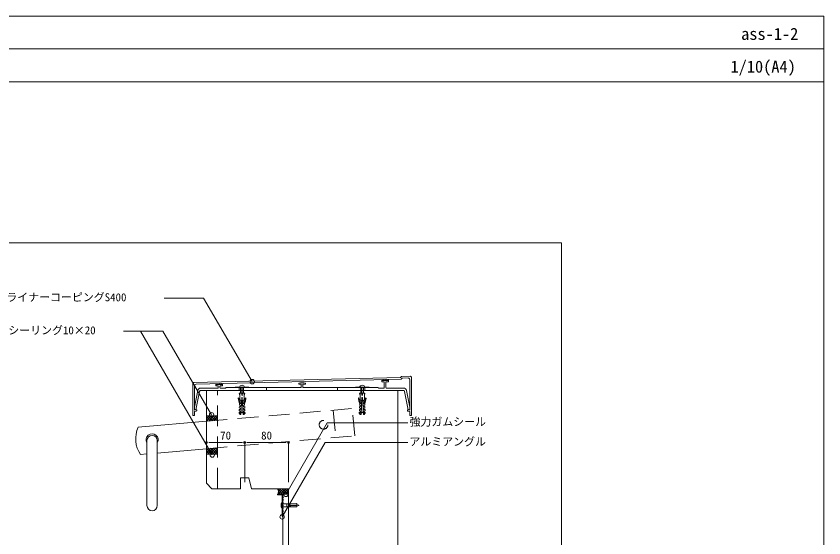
# Model space of a CAD drawing. Units: millimetres, scale not verified. Extents: x -1380 to 1380, y -955 to 955.
# Drawn here: x -98 to 1380, y 0 to 955 of the extents above; entities that cross this region are included whole.
import ezdxf
from ezdxf.enums import TextEntityAlignment as Align

# ---------------------------------------------------------------- set-up
doc = ezdxf.new("R2010")
doc.units = ezdxf.units.MM
doc.header["$LTSCALE"] = 3
doc.linetypes.add('USER1', pattern=[19.05, 12.7, -6.35])
doc.linetypes.add('USER3', pattern=[3, 2.1, -0.9])
for name, color, linetype, lineweight in [('0-0_0', 7, 'Continuous', 9), ('0-1_HATCH', 9, 'Continuous', 18), ('0-3_KUTAI', 3, 'Continuous', 18), ('0-4_BOUSUI', 1, 'Continuous', 18), ('0-5_MOJI', 7, 'Continuous', 18), ('0-6_sunpo', 7, 'Continuous', 18), ('0-7_KANAMONO_SCREW', 4, 'Continuous', 18), ('0-A_KANAMONO', 4, 'Continuous', 18), ('0-B_WAKU', 7, 'Continuous', 18), ('0-C_KASAGI', 150, 'Continuous', 18)]:
    doc.layers.add(name, color=color, linetype=linetype, lineweight=lineweight)
doc.styles.add('ＭＳ ゴシック', font='')
doc.styles.get('ＭＳ ゴシック').set_extended_font_data('MS Gothic')

# ---------------------------------------------------------------- blocks, each defined once
blk = doc.blocks.new('_DOT')
at = {"layer": '0-0_0'}
for p, q in [((-0.5, 0), (-1, 0)), ((0.25, 0), (-0.25, 0))]:
    blk.add_line(p, q, dxfattribs=at)
blk.add_circle((0, 0), 0.25, dxfattribs=at)

msp = doc.modelspace()

# ---------------------------------------------------------------- linework, layer by layer
at = {"layer": '0-0_0', "lineweight": 18}
msp.add_line((-1380.02, 894.987), (1379.98, 894.987), dxfattribs=at)
msp.add_lwpolyline([(899.98, -660.013), (-900.02, -660.013), (-900.02, 539.987), (899.98, 539.987)], close=True, dxfattribs=at)
at = {"layer": '0-1_HATCH'}
for p, q in [((249.98, 223.095), (250.218, 223.333)), ((249.98, 218.605), (254.708, 223.333)), ((249.98, 214.114), (259.198, 223.333)), ((261.45, 214.336), (252.453, 223.333)), ((254.043, 213.688), (263.688, 223.333)), ((265.579, 214.697), (256.943, 223.333)), ((258.964, 214.119), (268.178, 223.333)), ((269.708, 215.059), (261.434, 223.333)), ((269.98, 219.277), (265.924, 223.333)), ((257.321, 213.975), (249.98, 221.316)), ((253.192, 213.614), (249.98, 216.826)), ((263.885, 214.549), (269.98, 220.644)), ((268.805, 214.98), (269.98, 216.154)), ((249.98, 155.743), (258.088, 163.851)), ((249.98, 160.233), (253.167, 163.421)), ((259.783, 153.142), (249.98, 162.945)), ((251.869, 153.142), (263.008, 164.282)), ((264.273, 153.142), (253.927, 163.487)), ((256.359, 153.142), (267.929, 164.712)), ((268.763, 153.142), (258.056, 163.848)), ((269.98, 156.415), (262.185, 164.21)), ((269.98, 160.905), (266.314, 164.571)), ((255.292, 153.142), (249.98, 158.455)), ((250.802, 153.142), (249.98, 153.964)), ((260.849, 153.142), (269.98, 162.272)), ((265.339, 153.142), (269.98, 157.782)), ((269.829, 153.142), (269.98, 153.292)), ((380.652, 88.882), (381.758, 89.987)), ((380.738, 79.987), (390.738, 89.987)), ((381.516, 85.255), (386.248, 89.987)), ((393.762, 79.987), (383.762, 89.987)), ((385.228, 79.987), (395.228, 89.987)), ((398.252, 79.987), (388.252, 89.987)), ((389.718, 79.987), (399.718, 89.987)), ((399.98, 82.75), (392.743, 89.987)), ((399.98, 87.24), (397.233, 89.987)), ((380.292, 79.987), (380.284, 79.995)), ((389.272, 79.987), (380.85, 88.409)), ((384.782, 79.987), (381.419, 83.35)), ((394.208, 79.987), (399.98, 85.758)), ((398.698, 79.987), (399.98, 81.268))]:
    msp.add_line(p, q, dxfattribs=at)
at = {"layer": '0-3_KUTAI'}
for p, q in [((599.98, 269.987), (249.98, 269.987)), ((249.98, 99.987), (249.98, 269.987)), ((599.98, 269.987), (599.98, -660.013)), ((399.98, 89.987), (332.48, 89.987)), ((399.98, -310.013), (399.98, 89.987))]:
    msp.add_line(p, q, dxfattribs=at)
at = {"layer": '0-3_KUTAI', "linetype": 'USER1'}
msp.add_line((269.98, 89.987), (269.98, 269.987), dxfattribs=at)
at = {"layer": '0-3_KUTAI'}
for points in [[(312.48, 89.987), (312.48, 109.987), (327.48, 109.987), (332.48, 89.987)], [(312.48, 89.987), (259.98, 89.987), (249.98, 99.987)]]:
    msp.add_lwpolyline(points, dxfattribs=at)
at = {"layer": '0-4_BOUSUI'}
for p, q in [((269.98, 223.333), (249.98, 223.333)), ((269.98, 153.142), (249.98, 153.142)), ((389.98, 79.987), (399.98, 79.987))]:
    msp.add_line(p, q, dxfattribs=at)
msp.add_lwpolyline([(31.961, -345.704), (77.78, -340.205), (194.578, -301.273), (232.837, -263.013), (346.34, -263.013), (389.98, -219.373), (389.98, 40.287)], dxfattribs=at)
msp.add_arc((371.583, 84.806), 9.942, 331.00453, 31.40302, dxfattribs=at)
at = {"layer": '0-5_MOJI'}
for p, q in [((244.531, 438.629), (172.479, 438.629)), ((333.624, 285.908), (244.531, 438.629)), ((170.185, 378.159), (98.133, 378.159)), ((260.555, 151.65), (128.861, 378.159)), ((259.278, 225.438), (170.185, 378.159))]:
    msp.add_line(p, q, dxfattribs=at)
for points in [[(618.673, 210.659), (471.005, 210.659), (395.241, 79.433)], [(618.456, 174.317), (466.952, 174.317), (388.42, 38.294)]]:
    msp.add_lwpolyline(points, dxfattribs=at)
for centre in [(333.624, 285.908), (259.278, 225.438), (260.555, 151.65), (395.241, 79.433), (388.42, 38.294)]:
    msp.add_circle(centre, 4, dxfattribs=at)
at = {"layer": '0-6_sunpo'}
for p, q in [((249.98, 104.987), (249.98, 174.589)), ((257.98, 174.589), (311.98, 174.589)), ((319.98, 102.058), (319.98, 174.589)), ((319.98, 102.058), (319.98, 174.589)), ((327.98, 174.589), (391.98, 174.589)), ((399.98, 102.058), (399.98, 174.589))]:
    msp.add_line(p, q, dxfattribs=at)
at = {"layer": '0-7_KANAMONO_SCREW'}
for p, q in [((312.472, 275.978), (312.472, 264.922)), ((313.472, 275.978), (313.472, 264.922)), ((316.472, 275.978), (316.472, 264.922)), ((317.472, 275.978), (317.472, 264.922)), ((532.472, 275.978), (532.472, 264.922)), ((533.472, 275.978), (533.472, 264.922)), ((536.472, 275.978), (536.472, 264.922)), ((537.472, 275.978), (537.472, 264.922)), ((310.98, 259.922), (310.98, 264.922)), ((313.98, 264.922), (314.98, 259.922)), ((314.98, 259.922), (314.98, 264.922)), ((315.98, 264.922), (314.98, 259.922)), ((318.98, 259.922), (318.98, 264.922)), ((530.98, 259.922), (530.98, 264.922)), ((533.98, 264.922), (534.98, 259.922)), ((534.98, 259.922), (534.98, 264.922)), ((535.98, 264.922), (534.98, 259.922)), ((538.98, 259.922), (538.98, 264.922)), ((309.467, 228.145), (312.962, 227.962)), ((320.492, 228.145), (316.997, 227.962)), ((529.467, 228.145), (532.962, 227.962)), ((540.492, 228.145), (536.997, 227.962)), ((386.696, 63.079), (386.488, 62.037)), ((386.488, 57.037), (386.488, 62.037)), ((386.696, 55.995), (386.696, 63.079)), ((386.696, 63.079), (387.113, 63.079)), ((387.113, 64.12), (387.113, 54.954)), ((388.78, 64.12), (387.113, 64.12)), ((388.78, 64.12), (388.78, 62.87)), ((388.78, 62.87), (388.78, 56.204)), ((389.613, 62.037), (401.435, 62.037)), ((397.269, 62.037), (397.269, 57.037)), ((399.769, 62.037), (399.769, 57.037)), ((401.445, 61.829), (401.435, 62.037)), ((401.435, 59.745), (415.602, 60.37)), ((401.435, 59.745), (401.435, 59.329)), ((401.435, 59.329), (415.602, 58.704)), ((401.445, 61.829), (404.359, 61.957)), ((401.644, 62.046), (404.141, 62.156)), ((401.653, 61.838), (401.644, 62.046)), ((402.173, 59.778), (402.054, 59.301)), ((403.437, 59.834), (403.29, 59.247)), ((404.15, 61.948), (404.141, 62.156)), ((404.349, 62.165), (414.454, 62.611)), ((404.359, 61.957), (404.349, 62.165)), ((404.701, 59.889), (404.527, 59.192)), ((405.965, 59.945), (405.763, 59.138)), ((407.229, 60.001), (406.999, 59.083)), ((408.493, 60.057), (408.236, 59.029)), ((409.757, 60.112), (409.472, 58.974)), ((411.021, 60.168), (410.708, 58.919)), ((412.285, 60.224), (411.945, 58.865)), ((413.549, 60.28), (413.181, 58.81)), ((414.812, 60.335), (414.418, 58.756)), ((415.602, 61.131), (418.522, 59.922)), ((416.2, 60.884), (415.602, 58.494)), ((415.602, 57.942), (418.522, 59.152)), ((386.488, 57.037), (386.696, 55.995)), ((387.113, 55.995), (386.696, 55.995)), ((387.113, 54.954), (388.78, 54.954)), ((388.78, 56.204), (388.78, 54.954)), ((389.613, 57.037), (401.435, 57.037)), ((401.445, 57.245), (401.435, 57.037)), ((401.445, 57.245), (404.359, 57.117)), ((401.653, 57.236), (401.644, 57.028)), ((401.644, 57.028), (404.141, 56.918)), ((404.15, 57.126), (404.141, 56.918)), ((404.359, 57.117), (404.349, 56.908)), ((404.349, 56.908), (414.454, 56.463)), ((415.602, 57.037), (414.454, 56.463)), ((415.602, 58.704), (415.602, 57.037))]:
    msp.add_line(p, q, dxfattribs=at)
for points in [[(327.48, 275.987), (302.48, 275.987), (302.48, 274.987), (327.48, 274.987)], [(547.48, 275.987), (522.48, 275.987), (522.48, 274.987), (547.48, 274.987)]]:
    msp.add_lwpolyline(points, close=True, dxfattribs=at)
for points in [[(310.356, 245.122), (308.86, 250.122), (307.969, 255.464)], [(308.956, 255.628), (309.873, 250.122), (311.419, 245.066)], [(320.231, 233.138), (318.286, 232.035), (318.391, 230.037), (320.388, 230.142), (320.492, 228.145), (318.6, 226.043), (317.102, 225.964), (315.48, 256.922), (314.98, 256.922), (314.48, 256.922), (312.857, 225.964), (311.359, 226.043), (309.467, 228.145), (309.571, 230.142), (311.569, 230.037), (311.673, 232.035), (309.728, 233.138), (309.833, 235.135), (311.83, 235.031), (311.935, 237.028), (309.99, 238.131), (310.095, 240.128), (312.092, 240.024), (312.197, 242.021), (310.252, 243.124), (310.356, 245.122), (312.354, 245.017), (312.458, 247.014), (310.513, 248.117), (310.618, 250.115), (312.615, 250.01), (312.72, 252.007), (310.98, 252.922), (310.98, 256.922), (310.98, 259.922), (309.98, 264.922), (314.98, 264.922), (319.98, 264.922), (318.98, 259.922), (318.98, 256.922)], [(318.98, 256.922), (318.98, 252.922), (317.239, 252.007), (317.344, 250.01), (319.341, 250.115), (319.446, 248.117), (317.501, 247.014), (317.605, 245.017), (319.603, 245.122), (319.707, 243.124), (317.763, 242.021), (317.867, 240.024), (319.864, 240.128), (319.969, 238.131), (318.024, 237.028), (318.129, 235.031), (320.126, 235.135), (320.231, 233.138)], [(321.004, 255.628), (320.086, 250.122), (318.54, 245.066)], [(319.603, 245.122), (321.1, 250.122), (321.99, 255.464)], [(530.356, 245.122), (528.86, 250.122), (527.969, 255.464)], [(528.956, 255.628), (529.873, 250.122), (531.419, 245.066)], [(540.231, 233.138), (538.286, 232.035), (538.391, 230.037), (540.388, 230.142), (540.492, 228.145), (538.6, 226.043), (537.102, 225.964), (535.48, 256.922), (534.98, 256.922), (534.48, 256.922), (532.857, 225.964), (531.359, 226.043), (529.467, 228.145), (529.571, 230.142), (531.569, 230.037), (531.673, 232.035), (529.728, 233.138), (529.833, 235.135), (531.83, 235.031), (531.935, 237.028), (529.99, 238.131), (530.095, 240.128), (532.092, 240.024), (532.197, 242.021), (530.252, 243.124), (530.356, 245.122), (532.354, 245.017), (532.458, 247.014), (530.513, 248.117), (530.618, 250.115), (532.615, 250.01), (532.72, 252.007), (530.98, 252.922), (530.98, 256.922), (530.98, 259.922), (529.98, 264.922), (534.98, 264.922), (539.98, 264.922), (538.98, 259.922), (538.98, 256.922)], [(538.98, 256.922), (538.98, 252.922), (537.239, 252.007), (537.344, 250.01), (539.341, 250.115), (539.446, 248.117), (537.501, 247.014), (537.605, 245.017), (539.603, 245.122), (539.707, 243.124), (537.763, 242.021), (537.867, 240.024), (539.864, 240.128), (539.969, 238.131), (538.024, 237.028), (538.129, 235.031), (540.126, 235.135), (540.231, 233.138)], [(541.004, 255.628), (540.086, 250.122), (538.54, 245.066)], [(539.603, 245.122), (541.1, 250.122), (541.99, 255.464)], [(313.11, 230.791), (314.98, 228.981), (316.849, 230.791)], [(533.11, 230.791), (534.98, 228.981), (536.849, 230.791)], [(415.602, 60.37), (415.602, 62.037), (414.454, 62.611)]]:
    msp.add_lwpolyline(points, dxfattribs=at)
for centre, radius, start, end in [((313.477, 275.858), 3, 128.61458, 177.54109), ((314.98, 273.987), 5.4, 51.3178, 128.6822), ((316.482, 275.858), 3, 2.45891, 51.38542), ((533.477, 275.858), 3, 128.61458, 177.54109), ((534.98, 273.987), 5.4, 51.3178, 128.6822), ((536.482, 275.858), 3, 2.45891, 51.38542), ((308.462, 255.546), 0.5, 9.46232, 189.46231), ((321.497, 255.546), 0.5, 350.53769, 170.53768), ((528.462, 255.546), 0.5, 9.46232, 189.46231), ((541.497, 255.546), 0.5, 350.53769, 170.53768), ((389.613, 62.87), 0.833, 180, 270), ((418.363, 59.537), 0.417, 292.5, 67.5), ((389.613, 56.204), 0.833, 90, 180)]:
    msp.add_arc(centre, radius, start, end, dxfattribs=at)
at = {"layer": '0-A_KANAMONO', "linetype": 'USER1'}
for p, q in [((249.98, 213.333), (516.849, 236.681)), ((521.207, 186.871), (516.849, 236.681)), ((481.982, 233.63), (486.34, 183.821)), ((249.98, 163.142), (521.207, 186.871))]:
    msp.add_line(p, q, dxfattribs=at)
at = {"layer": '0-A_KANAMONO'}
for p, q in [((249.98, 213.333), (125.045, 202.402)), ((140.936, 59.028), (140.936, 178.028)), ((159.936, 178.028), (159.936, 59.028)), ((249.98, 163.142), (159.936, 155.264)), ((140.936, 153.602), (129.402, 152.593)), ((379.98, 79.087), (379.98, 79.687)), ((389.68, 39.987), (389.08, 39.987))]:
    msp.add_line(p, q, dxfattribs=at)
for points in [[(380.28, 79.987), (389.98, 79.987), (390.78, 79.237), (389.98, 78.487), (389.98, 74.987), (390.78, 74.237), (389.98, 73.487), (389.98, 69.987), (390.78, 69.237), (389.98, 68.487), (389.98, 64.987), (390.78, 64.237), (389.98, 63.487), (389.98, 59.987), (390.78, 59.237)], [(388.78, 40.287), (388.78, 78.787), (380.28, 78.787)], [(390.78, 59.237), (389.98, 58.487), (389.98, 54.987), (390.78, 54.237), (389.98, 53.487), (389.98, 49.987), (390.78, 49.237), (389.98, 48.487), (389.98, 44.987), (390.78, 44.237), (389.98, 43.487), (389.98, 40.287)]]:
    msp.add_lwpolyline(points, dxfattribs=at)
at = {"layer": '0-A_KANAMONO', "linetype": 'USER1'}
msp.add_circle((464.237, 206.982), 8, dxfattribs=at)
at = {"layer": '0-A_KANAMONO'}
for centre, radius, start, end in [((170.36, 181.271), 50, 155, 215), ((150.436, 179.528), 11, 329.72736, 210.27264), ((150.436, 178.028), 9.5, 360, 180), ((380.28, 79.687), 0.3, 90, 180), ((380.28, 79.087), 0.3, 180, 270), ((150.436, 59.028), 9.5, 180, 0), ((389.08, 40.287), 0.3, 180, 270), ((389.68, 40.287), 0.3, 270, 0)]:
    msp.add_arc(centre, radius, start, end, dxfattribs=at)
at = {"layer": '0-B_WAKU'}
for points in [[(1379.98, 834.987), (-1380.02, 834.987), (-1380.02, 954.987), (1379.98, 954.987)], [(-1380.02, -955.013), (1379.98, -955.013), (1379.98, 954.987), (-1380.02, 954.987)]]:
    msp.add_lwpolyline(points, close=True, dxfattribs=at)
at = {"layer": '0-C_KASAGI'}
for p, q in [((266.98, 279.952), (266.98, 282.094)), ((268.049, 280.193), (266.98, 281.262)), ((268.998, 280.366), (267.263, 282.101)), ((269.982, 280.505), (268.359, 282.128)), ((271.001, 280.608), (269.455, 282.154)), ((272.062, 280.67), (270.55, 282.181)), ((273.168, 280.686), (271.646, 282.208)), ((274.326, 280.651), (272.741, 282.235)), ((275.544, 280.556), (273.837, 282.262)), ((276.833, 280.388), (274.933, 282.289)), ((278.211, 280.133), (276.028, 282.316)), ((278.98, 280.487), (277.124, 282.343)), ((278.98, 281.61), (278.22, 282.37)), ((278.98, 279.956), (278.98, 282.388)), ((570.98, 287.556), (570.98, 289.556)), ((572.435, 287.871), (570.98, 289.326)), ((571.503, 287.68), (570.98, 288.203)), ((573.398, 288.029), (571.85, 289.577)), ((574.397, 288.154), (572.946, 289.604)), ((575.433, 288.239), (574.042, 289.631)), ((576.513, 288.283), (575.137, 289.658)), ((575.48, 274.987), (575.48, 284.787)), ((577.64, 288.278), (576.233, 289.685)), ((578.822, 288.218), (577.329, 289.712)), ((580.069, 288.094), (578.424, 289.739)), ((578.48, 284.787), (578.48, 274.987)), ((581.394, 287.891), (579.52, 289.766)), ((582.816, 287.592), (580.616, 289.793)), ((582.98, 288.551), (581.711, 289.819)), ((582.98, 289.674), (582.807, 289.846)), ((582.98, 287.552), (582.98, 289.851)), ((239.079, 273.987), (270.48, 273.987)), ((267.13, 279.989), (266.98, 280.139)), ((271.48, 274.987), (271.48, 277.187)), ((274.48, 277.187), (274.48, 274.987)), ((423.48, 275.987), (423.48, 280.439)), ((426.48, 280.439), (426.48, 275.987)), ((579.48, 273.987), (610.881, 273.987)), ((225.48, 223.987), (227.48, 223.987)), ((232.28, 233.434), (232.28, 233.787)), ((617.68, 233.787), (617.68, 233.434)), ((622.48, 223.987), (624.48, 223.987))]:
    msp.add_line(p, q, dxfattribs=at)
at = {"layer": '0-C_KASAGI', "linetype": 'USER3'}
for p, q in [((309.98, 274.987), (309.98, 269.987)), ((359.98, 274.987), (359.98, 269.987)), ((489.98, 274.987), (489.98, 269.987)), ((539.98, 274.987), (539.98, 269.987))]:
    msp.add_line(p, q, dxfattribs=at)
at = {"layer": '0-C_KASAGI'}
for points in [[(624.98, 224.487), (624.98, 293.987), (623.08, 295.887), (607.08, 295.487), (604.98, 293.387), (227.08, 284.087), (224.98, 281.987), (224.98, 224.487), (224.98, 224.488)], [(230.895, 281.208), (606.257, 290.422), (608.353, 292.518), (618.905, 292.769)], [(422.48, 281.439), (418.98, 281.439), (418.98, 283.208)], [(430.98, 283.208), (430.98, 281.439), (427.48, 281.439)], [(574.48, 285.787), (570.98, 285.787), (570.98, 287.556)], [(582.98, 287.552), (582.98, 285.787), (579.48, 285.787)], [(621.98, 289.77), (621.98, 233.987), (618.18, 234.287)], [(231.78, 234.287), (227.98, 233.987), (227.98, 278.209)], [(227.98, 234.523), (227.98, 238.987), (234.176, 269.968)], [(237.347, 267.977), (230.59, 234.193), (228.514, 234.029)], [(610.161, 269.987), (424.98, 269.987), (239.799, 269.987)], [(270.48, 278.187), (266.98, 278.187), (266.98, 279.952)], [(278.98, 279.956), (278.98, 278.187), (275.48, 278.187)], [(275.48, 273.987), (284.98, 273.987), (285.98, 274.987), (422.48, 274.987)], [(427.48, 274.987), (563.98, 274.987), (564.98, 273.987), (574.48, 273.987)], [(621.445, 234.029), (619.369, 234.193), (612.613, 267.977)], [(615.784, 269.968), (621.98, 238.987), (621.98, 234.523)], [(227.98, 224.487), (227.98, 230.987), (231.228, 232.002)], [(618.732, 232.002), (621.98, 230.987), (621.98, 227.787), (622.28, 227.487), (621.98, 227.187), (621.98, 224.487)]]:
    msp.add_lwpolyline(points, dxfattribs=at)
for centre, radius, start, end in [((230.98, 278.209), 3, 91.6303, 179.9972), ((424.978, 258.96), 24.979, 89.99704, 103.89557), ((422.48, 280.439), 1, 0, 90), ((424.981, 258.96), 24.979, 76.10443, 90.00296), ((427.48, 280.439), 1, 90, 180), ((576.971, 263.364), 24.923, 76.05061, 103.91119), ((574.48, 284.787), 1, 0, 90), ((579.48, 284.787), 1, 90, 180), ((618.98, 289.77), 3, 359.99917, 91.43457), ((239.079, 268.987), 5, 90.0016, 168.6815), ((239.799, 267.486), 2.501, 90.00869, 168.67693), ((272.988, 255.764), 24.923, 76.0888, 103.9494), ((270.48, 277.187), 1, 0, 90), ((270.48, 274.987), 1, 270, 0), ((275.48, 277.187), 1, 90, 180), ((275.48, 274.987), 1, 180, 270), ((422.48, 275.987), 1, 270, 0), ((427.48, 275.987), 1, 180, 270), ((574.48, 274.987), 1, 270, 0), ((579.48, 274.987), 1, 180, 270), ((610.16, 267.486), 2.501, 11.32307, 89.99131), ((610.88, 268.987), 5, 11.3185, 89.9984), ((225.48, 224.487), 0.5, 179.88541, 270), ((227.48, 224.487), 0.5, 270, 0), ((228.472, 234.52), 0.492, 179.60668, 274.93651), ((230.778, 233.434), 1.501, 287.40952, 359.98573), ((231.78, 233.787), 0.5, 0, 90), ((618.18, 233.787), 0.5, 90, 180), ((619.181, 233.434), 1.501, 180.01427, 252.59048), ((621.487, 234.52), 0.492, 265.06349, 0.39332), ((622.48, 224.487), 0.5, 180, 270), ((624.48, 224.487), 0.5, 270, 0)]:
    msp.add_arc(centre, radius, start, end, dxfattribs=at)

# ---------------------------------------------------------------- block references
at = {"layer": '0-6_sunpo', "xscale": 8, "yscale": 8, "rotation": 180}
for p in [(249.98, 174.589), (319.98, 174.589)]:
    msp.add_blockref('_DOT', p, dxfattribs=at)
at = {"layer": '0-6_sunpo', "xscale": 8, "yscale": 8}
for p in [(319.98, 174.589), (399.98, 174.589)]:
    msp.add_blockref('_DOT', p, dxfattribs=at)

# ---------------------------------------------------------------- texts
at = {"layer": '0-5_MOJI', "style": 'ＭＳ ゴシック'}
for s, p in [('ライナーコーピングS400', (-116.409, 428.629)), ('シーリング10×20', (-112.786, 368.159)), ('強力ガムシール', (621.673, 200.659)), ('アルミアングル', (621.456, 164.317))]:
    msp.add_text(s, height=14.66, dxfattribs=at).set_placement(p, align=Align.BOTTOM_LEFT)
at = {"layer": '0-6_sunpo', "style": 'ＭＳ ゴシック'}
for s, p in [('70', (274.98, 175.589)), ('80', (349.98, 175.589))]:
    msp.add_text(s, height=14.66, dxfattribs=at).set_placement(p, align=Align.BOTTOM_LEFT)
at = {"layer": '0-B_WAKU', "style": 'ＭＳ ゴシック'}
for s, p in [('ass-1-2', (1228.533, 904.987)), ('1/10(A4)', (1209.04, 844.987))]:
    msp.add_text(s, height=21.99, dxfattribs=at).set_placement(p, align=Align.BOTTOM_LEFT)

doc.saveas('drawing.dxf')
